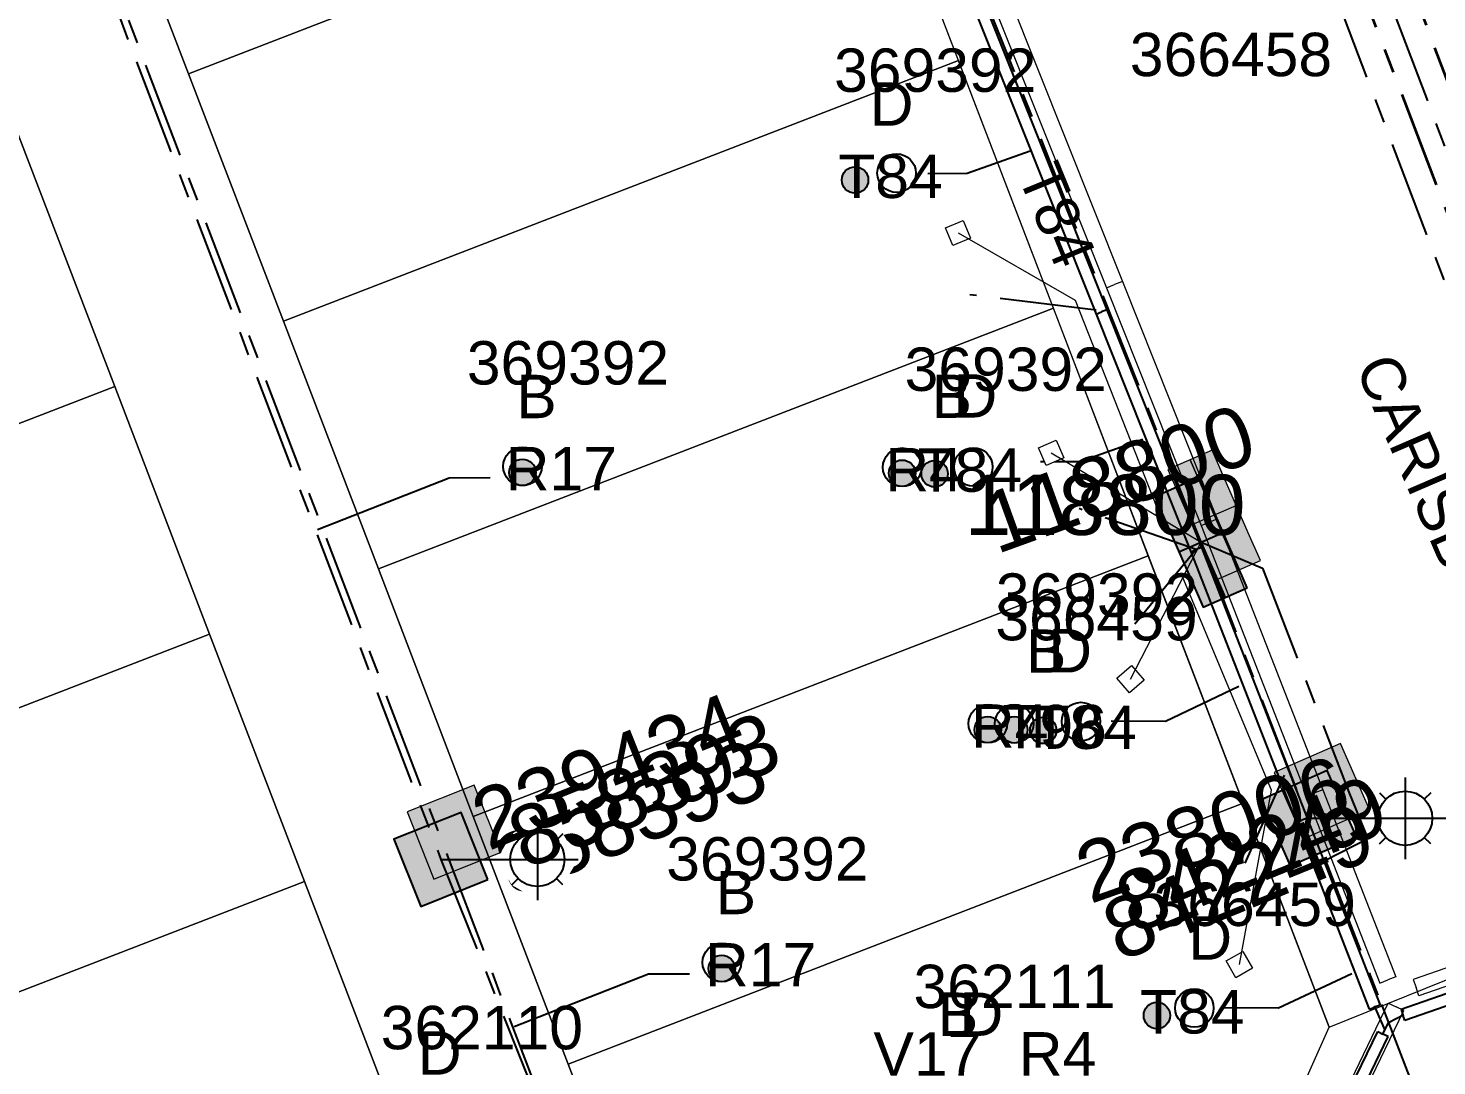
# Model space of a CAD drawing. Header units: metres. Extents: x 0 to 310918, y 0 to 6270107.
# Drawn here: x 310684.5 to 310742.9, y 6269713.9 to 6269756.9 of the extents above; entities that cross this region are included whole.
import ezdxf
from ezdxf.enums import TextEntityAlignment as Align

# ---------------------------------------------------------------- set-up
doc = ezdxf.new("R2010")
doc.units = ezdxf.units.M
doc.linetypes.add('Cable Exist UG', pattern=[7, 4, -1, 1, -1])
doc.linetypes.add('PHANTOMX2', pattern=[6.6, 3, -0.75, 0.2, -0.75, 0.2, -0.75, 0.2, -0.75])
doc.layers.get('0').update_dxf_attribs({"color": 6})
for name, color, linetype, lineweight in [('_User Miscellaneous1', 30, 'Continuous', 13), ('_User_HV_Exist', 1, 'Continuous', 35), ('_User_LV_Exist', 5, 'Continuous', 35), ('Cadastre Developer_SP_NEW', 92, 'Continuous', 15), ('Cadastre Land Parcels_SP_EXT', 118, 'Continuous', 15), ('Cadastre Roads_SP_EXT', 218, 'Continuous', 15), ('Mains_HV_EXT', 13, 'Continuous', 25), ('Mains_LV_EXT', 163, 'Continuous', 25), ('Mains_LV_SL_EXT', 135, 'Continuous', 25), ('Services_SP_EXT', 42, 'PHANTOMX2', 20)]:
    doc.layers.add(name, color=color, linetype=linetype, lineweight=lineweight)
doc.layers.add('_User Miscellaneous12', color=252, linetype='Continuous', lineweight=13, plot=False, transparency=0.75)
for name, color, linetype in [('Duct_SP_EXT', 30, 'Continuous'), ('SupportsUG_SP_LV_EXT', 7, 'Continuous'), ('SupportsUG_SP_LV_SL_EXT', 7, 'Continuous'), ('Trench_SP_EXT', 7, 'Continuous')]:
    doc.layers.add(name, color=color, linetype=linetype)
doc.layers.add('Features_HIDE', color=1, linetype='Continuous', plot=False)
doc.styles.add('COLUMN_LABEL', font='arial.ttf', dxfattribs={"height": 2})
doc.styles.add('iecARIAL', font='arial.ttf', dxfattribs={"height": 2})
doc.styles.add('POLE_LABEL', font='arial.ttf', dxfattribs={"height": 2})
doc.styles.add('SL_LABEL', font='arial.ttf', dxfattribs={"height": 2})
doc.styles.get("Standard").update_dxf_attribs({"font": 'arial.ttf'})

# ---------------------------------------------------------------- blocks, each defined once
blk = doc.blocks.new('COLUMN_EXT')
blk.add_hatch(color=256).paths.add_polyline_path([(1.5, -1.5), (1.5, 1.5), (-1.5, 1.5), (-1.5, -1.5)])
blk.add_lwpolyline([(1.5, 1.5), (-1.5, 1.5), (-1.5, -1.5), (1.5, -1.5)], close=True)
at = {"flags": 1}
blk.add_attdef('Z', (-1.813, 2.351), '', height=0.2, rotation=180, dxfattribs=at)
at = {"flags": 9}
for tag, p in [('SUBURB', (-1.813, 1.8)), ('NOTES', (-1.813, 2)), ('STREETNAME', (-1.813, 1.6)), ('LOCATION', (-1.813, 1.4)), ('LEGEND', (-1.813, 1.2)), ('OWNED_BY', (-1.813, 0.6)), ('USAGE', (-1.813, 1)), ('STATE', (-1.813, 0.8)), ('COLUMN_TYPE', (-1.813, 0.4))]:
    blk.add_attdef(tag, text='', height=0.2, rotation=180, dxfattribs=at).set_placement(p, align=Align.MIDDLE_LEFT)
for tag, style, p in [('STRUCTURE_PLANT_NUMBER', 'POLE_LABEL', (-1.813, -0.031)), ('STREET_CODE', 'COLUMN_LABEL', (-1.813, 0.2))]:
    blk.add_attdef(tag, text='', height=0.2, rotation=180, dxfattribs=dict(at, style=style)).set_placement(p, align=Align.MIDDLE_LEFT)
at = {"style": 'COLUMN_LABEL', "width": 0.9, "flags": 8}
blk.add_attdef('ASSET_NUM', text='', height=2, rotation=270, dxfattribs=at).set_placement((2, -4), align=Align.MIDDLE_LEFT)
blk = doc.blocks.new('PILLAR_EXT')
blk.add_hatch(color=256).paths.add_polyline_path([(-2.5, 1), (-2.5, -1), (2.5, -1), (2.5, 1)])
for p, q in [((0, 1), (0, -1)), ((-2.5, 0), (2.5, 0))]:
    blk.add_line(p, q)
at = {"ltscale": 10}
blk.add_line((2.5, 0), (-2.5, 0), dxfattribs=at)
blk.add_lwpolyline([(-2.5, -1), (-1.25, -1), (1.25, -1), (2.5, -1), (2.5, 1), (-2.5, 1)], close=True)
at = {"width": 0.9, "flags": 8}
blk.add_attdef('ASSET_NUM', text='', height=2, rotation=90, dxfattribs=at).set_placement((-2, 4), align=Align.MIDDLE_LEFT)
for tag, p, flags in [('OWNED_BY', (0, -0.2), 9), ('STATE', (0, -0.4), 9), ('SUPPORT_TYPE', (0, -0.6), 9), ('USAGE', (0, -0.8), 9), ('LEGEND', (0, -1), 9), ('LOCATION', (0, -1.2), 9), ('STREETNAME', (0, -1.8), 9), ('NOTES', (0, -1.4), 9), ('PARENT', (0, -1.6), 9), ('SUBURB', (0, -2), 1)]:
    blk.add_attdef(tag, p, '', height=0.2, dxfattribs=dict(flags=flags))
blk = doc.blocks.new('DUCT_EXT')
blk.add_circle((0, 0.8), 0.8)
at = {"flags": 1}
blk.add_attdef('Z', (0, 0), '', height=0.2, dxfattribs=at)
at = {"flags": 9}
for tag, p in [('DUCT_CODE', (0, 0)), ('XSECT_TYPE', (0, -0.2)), ('STATE', (0, -0.6)), ('FB_REFERENCE', (0, -0.4)), ('NOTES', (0, -0.8))]:
    blk.add_attdef(tag, text='', height=0.2, dxfattribs=at).set_placement(p, align=Align.MIDDLE_LEFT)
blk = doc.blocks.new('SL_LANTERN_EXT')
at = {"flags": 9}
for tag, p in [('LRATECODE', (-7.4, 0)), ('LOUTREACHVOCAB', (-7.2, 0)), ('LOUTREACH', (-7, 0)), ('LANTNUMBER', (-6.6, 0)), ('LNEW', (-6.4, 0)), ('LMASTVOCAB', (-6.2, 0)), ('LMAST', (-6, 0)), ('LLAMPVOCAB', (-5.8, 0)), ('LLAMP', (-5.6, 0)), ('LEXIST', (-5.4, 0)), ('LCHARGE3PERCENT', (-5.2, 0)), ('LCHARGE3', (-5, 0)), ('LCHARGE2PERCENT', (-4.8, 0)), ('LCHARGE2', (-4.6, 0)), ('LCHARGE1PERCENT', (-4.4, 0)), ('LCHARGE1', (-4.2, 0)), ('LCATEGORY', (-4, 0)), ('LBRACKETVOCAB', (-3.8, 0)), ('LBRACKET', (-3.6, 0)), ('LKINGHEIGHT', (-3.4, 0)), ('CREPLACE', (-3.2, 0)), ('CREMOVE', (-3, 0)), ('CNUMBER', (-2.8, 0)), ('CNEW', (-2.6, 0)), ('CEXIST', (-2.4, 0)), ('USAGE', (-2.2, 0)), ('STATE', (-2, 0)), ('OWNED_BY', (-1.8, 0)), ('ORIENTATION', (-1.6, 0)), ('OPERATING_VOLTAGE', (-1.4, 0)), ('NO_PHASES', (-1.2, 0)), ('LANTERN_TYPE', (-1, 0)), ('LANTERN_PURPOSE', (-0.8, 0)), ('CONTROL_TYPE', (-0.6, 0)), ('CONSTRUCTED_VOLTAGE', (-0.4, 0))]:
    blk.add_attdef(tag, text='', height=0.001, rotation=270, dxfattribs=at).set_placement(p, align=Align.MIDDLE_LEFT)
at = {"style": 'SL_LABEL', "flags": 9}
blk.add_attdef('STREET_CODE', text='', height=0.001, rotation=270, dxfattribs=at).set_placement((0.001, 0), align=Align.MIDDLE_LEFT)
at = {"flags": 1}
blk.add_attdef('Z', (0, 0), '', height=0.001, rotation=270, dxfattribs=at)
at = {"width": 0.9}
blk.add_attdef('LNUMBER', text='', height=1, dxfattribs=at).set_placement((7, -1), align=Align.MIDDLE_LEFT)
at = {"flags": 9}
for tag, p in [('LREMOVE', (0, -7.6)), ('LREPLACE', (0, -7.8)), ('LTYPE', (0, -8)), ('LTYPEVOCAB', (0, -8.2)), ('LEGEND', (0, -8.4)), ('SUBURB', (0, -8.6)), ('STREETNAME', (0, -8.8)), ('LOCATION', (0, -9)), ('NOTES', (0, -9.2)), ('MAINTAINED_BY', (0, -9.863))]:
    blk.add_attdef(tag, text='', height=0.001, dxfattribs=at).set_placement(p, align=Align.MIDDLE_LEFT)
blk.add_attdef('OPERATED_BY', (0, -9.607), '', height=0.001, dxfattribs=at)
at = {"layer": 'Features_HIDE', "width": 0.9}
blk.add_attdef('ASSET_NUM', text='', height=1, dxfattribs=at).set_placement((7, 1), align=Align.MIDDLE_LEFT)
at = {"transparency": 33554651}
blk.add_wipeout([(5.688, 0), (5.061, -1.061), (4, -1.688), (2.939, -1.061), (2.313, 0), (2.939, 1.061), (4, 1.687), (5.061, 1.061)], dxfattribs=at)
for p, q in [((4, 1.687), (4, 0)), ((2.939, 1.061), (3.205, 0.795)), ((5.061, 1.061), (4.795, 0.795)), ((0, 0), (4, 0)), ((4, 0), (5.688, 0)), ((4, 0), (4, -1.688)), ((2.939, -1.061), (3.205, -0.795)), ((5.061, -1.061), (4.795, -0.795))]:
    blk.add_line(p, q)
blk.add_circle((4, 0), 1.125)
blk = doc.blocks.new('CCP_EXT')
at = {"flags": 9}
for tag, p in [('OWNED_BY', (0, -1)), ('USAGE', (0, -1.2)), ('STATE', (0, -1.8)), ('LEGEND', (0, -1.4)), ('LIFE_SUPPORT', (0, -1.6)), ('NOTES', (0, -2))]:
    blk.add_attdef(tag, text='', height=0.2, dxfattribs=at).set_placement(p, align=Align.MIDDLE_LEFT)
at = {"transparency": 33554651}
blk.add_wipeout([(0, 0.566), (0.566, 0), (0, -0.566), (-0.566, 0)], dxfattribs=at)
blk.add_lwpolyline([(-0.566, 0), (0, 0.566), (0.566, 0), (0, -0.566), (-0.566, 0)])
at = {"flags": 1}
blk.add_attdef('Z', (0, 0), '', height=0.2, dxfattribs=at)
at = {"flags": 9}
for tag, p in [('CCP_TYPE', (0, 0)), ('OPERATING_VOLTAGE', (0, -0.6)), ('CONSTRUCTED_VOLTAGE', (0, -0.2)), ('NO_PHASES', (0, -0.4)), ('ORIENTATION', (0, -0.8))]:
    blk.add_attdef(tag, text='', height=0.2, dxfattribs=at).set_placement(p, align=Align.MIDDLE_LEFT)
blk = doc.blocks.new('CABLE_LARGE_EXT')
h = blk.add_hatch(color=256)
edge = h.paths.add_edge_path()
edge.add_arc((0, 0.55), 0.55, 0, 360)
blk.add_circle((0, 0.55), 0.55)
at = {"flags": 1}
blk.add_attdef('Z', (0, 0), '', height=0.2, dxfattribs=at)
at = {"flags": 9}
for tag, p in [('COND_CODE', (0, 0)), ('XSECT_SIZE', (0, -0.6)), ('STATE', (0, -0.4)), ('FB_REFERENCE', (0, -0.2)), ('NOTES', (0, -0.8))]:
    blk.add_attdef(tag, text='', height=0.2, dxfattribs=at).set_placement(p, align=Align.MIDDLE_LEFT)

msp = doc.modelspace()

# ---------------------------------------------------------------- linework, layer by layer
at = {"layer": '_User Miscellaneous1'}
for p, q in [((310729.232, 6269746.142), (310729.566, 6269746.276)), ((310729.232, 6269746.142), (310729.566, 6269746.276)), ((310729.9, 6269746.409), (310729.566, 6269746.276)), ((310729.9, 6269746.409), (310729.566, 6269746.276)), ((310729.9, 6269746.409), (310733.826, 6269736.547)), ((310729.232, 6269746.142), (310733.157, 6269736.28)), ((310733.157, 6269736.283), (310733.492, 6269736.413)), ((310733.157, 6269736.28), (310733.492, 6269736.413)), ((310733.826, 6269736.547), (310733.492, 6269736.413)), ((310733.827, 6269736.544), (310733.492, 6269736.413)), ((310741.236, 6269717.562), (310740.9, 6269717.431)), ((310740.565, 6269717.3), (310740.9, 6269717.431)), ((310741.956, 6269717.45), (310742.074, 6269717.11)), ((310742.191, 6269716.77), (310742.074, 6269717.11)), ((310738.077, 6269710.586), (310740.917, 6269716.471)), ((310740.917, 6269716.471), (310741.241, 6269716.314)), ((310738.608, 6269710.029), (310741.565, 6269716.158)), ((310741.565, 6269716.158), (310741.241, 6269716.314))]:
    msp.add_line(p, q, dxfattribs=at)
at = {"layer": 'Cadastre Developer_SP_NEW', "linetype": 'Continuous'}
for points in [[(310719.154, 6269765.838), (310715.217, 6269776.109), (310687.221, 6269765.294), (310691.157, 6269755.023), (310719.154, 6269765.838)], [(310688.095, 6269742.05), (310684.159, 6269752.32), (310657.454, 6269742.003), (310661.391, 6269731.733), (310688.095, 6269742.05)], [(310692.033, 6269731.779), (310688.095, 6269742.05), (310661.391, 6269731.733), (310665.328, 6269721.463), (310692.033, 6269731.779)], [(310695.97, 6269721.509), (310692.033, 6269731.779), (310665.328, 6269721.463), (310669.265, 6269711.191), (310695.97, 6269721.509)], [(310699.907, 6269711.237), (310695.97, 6269721.509), (310669.265, 6269711.191), (310673.202, 6269700.92), (310699.907, 6269711.237)]]:
    msp.add_lwpolyline(points, close=True, dxfattribs=at)
at = {"layer": 'Cadastre Land Parcels_SP_EXT', "linetype": 'Continuous'}
for points in [[(310719.154, 6269765.838), (310715.217, 6269776.109), (310687.221, 6269765.294), (310691.157, 6269755.023), (310719.154, 6269765.838)], [(310723.09, 6269755.568), (310720.541, 6269762.217), (310719.154, 6269765.838), (310691.157, 6269755.023), (310695.094, 6269744.752), (310723.09, 6269755.568)], [(310727.027, 6269745.296), (310723.09, 6269755.568), (310695.094, 6269744.752), (310699.031, 6269734.481), (310727.027, 6269745.296)], [(310688.095, 6269742.05), (310684.159, 6269752.32), (310657.454, 6269742.003), (310661.391, 6269731.733), (310688.095, 6269742.05)], [(310730.964, 6269735.026), (310727.027, 6269745.296), (310699.031, 6269734.481), (310702.967, 6269724.209), (310730.964, 6269735.026)], [(310692.033, 6269731.779), (310688.095, 6269742.05), (310661.391, 6269731.733), (310665.328, 6269721.463), (310692.033, 6269731.779)], [(310734.9, 6269724.756), (310730.964, 6269735.026), (310702.967, 6269724.209), (310706.905, 6269713.939), (310734.9, 6269724.756)], [(310695.97, 6269721.509), (310692.033, 6269731.779), (310665.328, 6269721.463), (310669.265, 6269711.191), (310695.97, 6269721.509)], [(310736.159, 6269710.288), (310738.461, 6269715.465), (310734.9, 6269724.756), (310706.905, 6269713.939), (310710.824, 6269703.713), (310714.695, 6269701.996), (310736.159, 6269710.288)], [(310699.907, 6269711.237), (310695.97, 6269721.509), (310669.265, 6269711.191), (310673.202, 6269700.92), (310699.907, 6269711.237)]]:
    msp.add_lwpolyline(points, close=True, dxfattribs=at)
at = {"layer": 'Duct_SP_EXT'}
for p, q in [((310728.798, 6269745.054), (310729.021, 6269745.143)), ((310728.798, 6269745.054), (310729.021, 6269745.143)), ((310728.798, 6269745.054), (310732.724, 6269735.192)), ((310729.244, 6269745.232), (310729.021, 6269745.143)), ((310729.244, 6269745.232), (310729.021, 6269745.143)), ((310729.244, 6269745.232), (310733.17, 6269735.37)), ((310732.724, 6269735.194), (310732.947, 6269735.281)), ((310732.724, 6269735.192), (310732.947, 6269735.281)), ((310733.17, 6269735.37), (310732.947, 6269735.281)), ((310733.171, 6269735.368), (310732.947, 6269735.281)), ((310740.579, 6269716.385), (310740.356, 6269716.298)), ((310740.132, 6269716.211), (310740.356, 6269716.298)), ((310741.451, 6269716.204), (310741.529, 6269715.977)), ((310741.607, 6269715.75), (310741.529, 6269715.977)), ((310737.621, 6269709.36), (310740.48, 6269715.286)), ((310740.48, 6269715.286), (310740.696, 6269715.181)), ((310737.975, 6269708.989), (310740.912, 6269715.077)), ((310740.912, 6269715.077), (310740.696, 6269715.181))]:
    msp.add_line(p, q, dxfattribs=at)
for points in [[(310721.815, 6269750.887), (310723.452, 6269750.891), (310726.06, 6269751.829)], [(310726.491, 6269738.94), (310728.125, 6269738.935), (310730.733, 6269739.86)], [(310703.669, 6269738.252), (310701.961, 6269738.242), (310696.5, 6269736.096)], [(310711.937, 6269717.673), (310710.231, 6269717.665), (310704.67, 6269715.476)]]:
    msp.add_lwpolyline(points, dxfattribs=at)
at = {"layer": 'Mains_LV_EXT', "linetype": 'Cable Exist UG'}
msp.add_lwpolyline([(310753.528, 6269731.237), (310747.912, 6269729.23), (310747.43, 6269730.277), (310747.43, 6269730.277), (310745.856, 6269734.422), (310747.496, 6269735.255), (310737.414, 6269761.775), (310734.838, 6269760.978), (310732.959, 6269767.791), (310731.982, 6269770.317), (310734.906, 6269776.965), (310733.572, 6269780.552), (310739.104, 6269784.433), (310762.988, 6269793.756), (310765.812, 6269794.835), (310770.581, 6269788.114)], dxfattribs=at)
at = {"layer": 'Trench_SP_EXT', "linetype": 'Cable Exist UG'}
for points in [[(310728.797, 6269745.216), (310723.56, 6269745.852)], [(310732.947, 6269735.281), (310728.101, 6269736.979)], [(310732.947, 6269735.281), (310729.854, 6269731.524)], [(310740.332, 6269716.359), (310740.779, 6269715.348)], [(310740.696, 6269715.181), (310740.933, 6269715.659), (310741.568, 6269715.991)]]:
    msp.add_lwpolyline(points, dxfattribs=at)

# ---------------------------------------------------------------- block references
at = {"layer": 'Duct_SP_EXT'}
for name, p in [('DUCT_EXT', (310720.524, 6269750.098)), ('CABLE_LARGE_EXT', (310718.801, 6269750.063)), ('DUCT_EXT', (310705.007, 6269737.933)), ('DUCT_EXT', (310720.755, 6269737.897)), ('DUCT_EXT', (310723.707, 6269737.909)), ('CABLE_LARGE_EXT', (310705.007, 6269737.933)), ('CABLE_LARGE_EXT', (310720.755, 6269737.897)), ('CABLE_LARGE_EXT', (310722.102, 6269737.879)), ('DUCT_EXT', (310724.309, 6269727.26)), ('DUCT_EXT', (310725.402, 6269727.256)), ('DUCT_EXT', (310728.173, 6269727.346)), ('CABLE_LARGE_EXT', (310724.309, 6269727.26)), ('CABLE_LARGE_EXT', (310725.402, 6269727.256)), ('CABLE_LARGE_EXT', (310726.611, 6269727.23)), ('DUCT_EXT', (310713.275, 6269717.353)), ('CABLE_LARGE_EXT', (310713.275, 6269717.353)), ('DUCT_EXT', (310732.876, 6269715.463)), ('CABLE_LARGE_EXT', (310731.324, 6269715.404))]:
    msp.add_blockref(name, p, dxfattribs=at)
at = {"layer": 'SupportsUG_SP_LV_EXT'}
ref = msp.add_blockref('PILLAR_EXT', (310733.152, 6269735.584), dxfattribs=dict(at, rotation=113.6098014148105))
ref.add_attrib('ASSET_NUM', '118800', dxfattribs={"layer": '0', "height": 2.5, "style": 'iecARIAL'}).set_placement((310734.999, 6269737.138), align=Align.MIDDLE_RIGHT)
at = {"layer": 'SupportsUG_SP_LV_SL_EXT'}
ref = msp.add_blockref('COLUMN_EXT', (310701.627, 6269722.428), dxfattribs=dict(at, rotation=291.7748586101141))
ref.add_attrib('ASSET_NUM', '858393', dxfattribs={"layer": '0', "height": 2.5, "rotation": 21.80121, "style": 'COLUMN_LABEL'}).set_placement((310703.627, 6269723.178), align=Align.TOP_LEFT)
ref = msp.add_blockref('COLUMN_EXT', (310737.619, 6269724.133), dxfattribs=dict(at, rotation=113.8229182737768))
ref.add_attrib('ASSET_NUM', '842249', dxfattribs={"layer": '0', "height": 2.5, "rotation": 22.17683, "style": 'COLUMN_LABEL'}).set_placement((310739.619, 6269724.883), align=Align.TOP_RIGHT)

# ---------------------------------------------------------------- texts
at = {"layer": 'Duct_SP_EXT'}
for s, p in [('366458', (310730.198, 6269754.921)), ('369392', (310717.933, 6269754.269)), ('D', (310719.411, 6269752.866)), ('T84', (310718.103, 6269749.865)), ('369392', (310702.7, 6269742.129)), ('369392', (310720.857, 6269741.863)), ('B', (310704.752, 6269740.732)), ('B', (310721.978, 6269740.741)), ('D', (310722.884, 6269740.758)), ('R17', (310704.312, 6269737.739)), ('R4', (310720.057, 6269737.699)), ('T84', (310721.403, 6269737.68)), ('369392', (310724.64, 6269732.494)), ('366459', (310724.619, 6269731.516)), ('B', (310725.888, 6269730.169)), ('D', (310726.815, 6269730.183)), ('R4', (310723.609, 6269727.06)), ('369392', (310710.97, 6269721.552)), ('B', (310713.022, 6269720.154)), ('366459', (310731.184, 6269719.666)), ('D', (310732.626, 6269718.268)), ('R17', (310712.579, 6269717.157)), ('362111', (310721.225, 6269716.26)), ('T84', (310730.625, 6269715.204)), ('362110', (310699.129, 6269714.552)), ('B', (310722.236, 6269715.108)), ('D', (310723.135, 6269715.107)), ('D', (310700.668, 6269713.5)), ('V17', (310719.567, 6269713.452)), ('R4', (310725.594, 6269713.463))]:
    msp.add_text(s, height=1.8, dxfattribs=at).set_placement(p)
at = {"layer": 'Mains_LV_EXT'}
msp.add_text('T84', height=1.8, rotation=292.34785, dxfattribs=at).set_placement((310725.524, 6269750.838))

# ---------------------------------------------------------------- next in the draw order: block references
at = {"layer": 'Features_HIDE'}
ref = msp.add_blockref('SL_LANTERN_EXT', (310701.627, 6269722.428), dxfattribs=at)
ref.add_attrib('ASSET_NUM', '239434', dxfattribs={"layer": '0', "height": 2.5, "rotation": 21.80121, "style": 'iecARIAL'}).set_placement((310703.127, 6269723.928), align=Align.MIDDLE_LEFT)
ref = msp.add_blockref('SL_LANTERN_EXT', (310737.619, 6269724.133), dxfattribs=at)
ref.add_attrib('ASSET_NUM', '238006', dxfattribs={"layer": '0', "height": 2.5, "rotation": 19.48887, "style": 'iecARIAL'}).set_placement((310739.119, 6269725.633), align=Align.MIDDLE_RIGHT)
at = {"layer": 'Services_SP_EXT'}
for p, rotation in [((310723.073, 6269748.416), 337.6431087535359), ((310726.937, 6269739.299), 338.7283909070379), ((310730.23, 6269729.901), 85.81508386839127), ((310734.742, 6269718.065), 74.6383838090128)]:
    msp.add_blockref('CCP_EXT', p, dxfattribs=dict(at, rotation=rotation))

# ---------------------------------------------------------------- next in the draw order: linework, layer by layer
at = {"layer": '_User Miscellaneous1'}
for p, q in [((310720.813, 6269767.224), (310729.232, 6269746.142)), ((310721.481, 6269767.491), (310729.9, 6269746.409)), ((310733.157, 6269736.283), (310737.538, 6269725.053)), ((310733.827, 6269736.544), (310738.209, 6269725.314)), ((310737.538, 6269725.053), (310737.874, 6269725.184)), ((310737.538, 6269725.053), (310737.874, 6269725.184)), ((310738.209, 6269725.314), (310737.874, 6269725.184)), ((310738.209, 6269725.314), (310737.874, 6269725.184)), ((310738.209, 6269725.314), (310741.236, 6269717.562)), ((310737.538, 6269725.053), (310740.565, 6269717.3)), ((310756.863, 6269722.601), (310741.956, 6269717.45)), ((310757.098, 6269721.92), (310742.191, 6269716.77))]:
    msp.add_line(p, q, dxfattribs=at)
at = {"layer": '_User Miscellaneous12'}
for points in [[(310723.073, 6269748.415), (310727.927, 6269745.628), (310731.5, 6269736.571), (310733.152, 6269735.584)], [(310726.937, 6269739.299), (310733.152, 6269735.584)], [(310730.23, 6269729.901), (310733.152, 6269735.584)], [(310734.742, 6269718.065), (310736.081, 6269725.294), (310732.4, 6269734.121), (310733.152, 6269735.584)]]:
    msp.add_lwpolyline(points, dxfattribs=at)
at = {"layer": '_User_HV_Exist', "linetype": 'Cable Exist UG'}
for points in [[(310675.709, 6269682.229), (310677.121, 6269682.717), (310677.121, 6269682.717), (310681.079, 6269684.306), (310702.683, 6269693.043), (310704.678, 6269693.782), (310714.511, 6269697.429), (310716.619, 6269698.217), (310738.598, 6269706.477), (310741.731, 6269707.559), (310758.9, 6269713.989), (310757.38, 6269717.662), (310756.698, 6269719.64), (310737.423, 6269770.4), (310740.102, 6269776.473), (310740.863, 6269777.746), (310755.892, 6269783.591), (310798.519, 6269800.154), (310799.714, 6269800.543), (310806.925, 6269797.25), (310817.065, 6269770.886), (310810.714, 6269768.23), (310811.306, 6269766.335)], [(310669.926, 6269694.804), (310671.579, 6269692.939), (310675.081, 6269684.006), (310675.081, 6269684.006), (310701.975, 6269694.916), (310703.117, 6269695.369), (310703.117, 6269695.369), (310737.532, 6269708.223), (310740.019, 6269709.168), (310740.019, 6269709.168), (310742.274, 6269709.926), (310756.373, 6269715.122), (310756.373, 6269715.122), (310750.408, 6269730.799), (310735.253, 6269770.503), (310737.528, 6269775.474)]]:
    msp.add_lwpolyline(points, dxfattribs=at)
at = {"layer": 'Cadastre Developer_SP_NEW', "linetype": 'Continuous'}
for points in [[(310723.09, 6269755.568), (310720.541, 6269762.217), (310719.154, 6269765.838), (310691.157, 6269755.023), (310695.094, 6269744.752), (310723.09, 6269755.568)], [(310727.027, 6269745.296), (310723.09, 6269755.568), (310695.094, 6269744.752), (310699.031, 6269734.481), (310727.027, 6269745.296)], [(310730.964, 6269735.026), (310727.027, 6269745.296), (310699.031, 6269734.481), (310702.967, 6269724.209), (310730.964, 6269735.026)], [(310734.9, 6269724.756), (310730.964, 6269735.026), (310702.967, 6269724.209), (310706.905, 6269713.939), (310734.9, 6269724.756)], [(310736.159, 6269710.288), (310738.461, 6269715.465), (310734.9, 6269724.756), (310706.905, 6269713.939), (310710.824, 6269703.713), (310714.695, 6269701.996), (310736.159, 6269710.288)]]:
    msp.add_lwpolyline(points, close=True, dxfattribs=at)
at = {"layer": 'Cadastre Roads_SP_EXT', "linetype": 'Continuous'}
msp.add_lwpolyline([(310661.621, 6269811.101), (310665.196, 6269801.778), (310669.132, 6269791.514), (310672.71, 6269782.182), (310676.288, 6269772.851), (310680.222, 6269762.59), (310684.159, 6269752.32), (310688.095, 6269742.05), (310692.033, 6269731.779), (310695.97, 6269721.509), (310699.907, 6269711.237), (310703.828, 6269701.011), (310710.824, 6269703.713), (310710.824, 6269703.713), (310706.905, 6269713.939), (310702.967, 6269724.209), (310699.031, 6269734.481), (310695.094, 6269744.752), (310691.157, 6269755.023), (310687.221, 6269765.294), (310683.287, 6269775.556), (310679.709, 6269784.888), (310675.057, 6269797.018), (310671.479, 6269806.349)], dxfattribs=at)
msp.add_lwpolyline([(310758.513, 6269723.56), (310755.274, 6269731.994), (310749.906, 6269745.996), (310740.602, 6269770.267), (310720.541, 6269762.217), (310738.461, 6269715.465), (310758.513, 6269723.56)], close=True, dxfattribs=at)
at = {"layer": 'Duct_SP_EXT'}
for p, q in [((310720.379, 6269766.136), (310728.798, 6269745.054)), ((310720.825, 6269766.314), (310729.244, 6269745.232)), ((310732.724, 6269735.194), (310737.105, 6269723.964)), ((310733.171, 6269735.368), (310737.553, 6269724.138)), ((310737.105, 6269723.964), (310737.329, 6269724.051)), ((310737.105, 6269723.964), (310737.329, 6269724.051)), ((310737.105, 6269723.964), (310740.132, 6269716.211)), ((310737.553, 6269724.138), (310737.329, 6269724.051)), ((310737.553, 6269724.138), (310737.329, 6269724.051)), ((310737.553, 6269724.138), (310740.579, 6269716.385)), ((310756.357, 6269721.355), (310741.451, 6269716.204)), ((310756.514, 6269720.901), (310741.607, 6269715.75))]:
    msp.add_line(p, q, dxfattribs=at)
for points in [[(310729.43, 6269728.175), (310731.679, 6269728.167), (310734.718, 6269729.616)], [(310734.118, 6269716.278), (310736.368, 6269716.268), (310739.41, 6269717.7)]]:
    msp.add_lwpolyline(points, dxfattribs=at)
at = {"layer": 'Mains_HV_EXT', "linetype": 'Cable Exist UG'}
for points in [[(310675.709, 6269682.229), (310677.121, 6269682.717), (310677.121, 6269682.717), (310681.079, 6269684.306), (310702.683, 6269693.043), (310704.678, 6269693.782), (310714.511, 6269697.429), (310716.619, 6269698.217), (310738.598, 6269706.477), (310741.731, 6269707.559), (310758.9, 6269713.989), (310757.38, 6269717.662), (310756.698, 6269719.64), (310737.423, 6269770.4), (310740.102, 6269776.473), (310740.863, 6269777.746), (310755.892, 6269783.591), (310798.519, 6269800.154), (310799.714, 6269800.543), (310806.925, 6269797.25), (310817.065, 6269770.886), (310810.714, 6269768.23), (310811.306, 6269766.335)], [(310669.926, 6269694.804), (310671.579, 6269692.939), (310675.081, 6269684.006), (310675.081, 6269684.006), (310701.975, 6269694.916), (310703.117, 6269695.369), (310703.117, 6269695.369), (310737.532, 6269708.223), (310740.019, 6269709.168), (310740.019, 6269709.168), (310742.274, 6269709.926), (310756.373, 6269715.122), (310756.373, 6269715.122), (310750.408, 6269730.799), (310735.253, 6269770.503), (310737.528, 6269775.474)]]:
    msp.add_lwpolyline(points, dxfattribs=at)
at = {"layer": 'Mains_LV_EXT', "linetype": 'Cable Exist UG'}
for points in [[(310733.152, 6269735.584), (310735.702, 6269734.509), (310735.702, 6269734.509), (310739.289, 6269725.22), (310740.072, 6269723.282), (310738.308, 6269722.38), (310738.308, 6269722.38), (310740.634, 6269716.411), (310742.666, 6269711.158), (310742.666, 6269711.158), (310755.008, 6269715.803), (310748.368, 6269733.436), (310750.012, 6269734.262), (310738.477, 6269764.619), (310736.131, 6269763.7), (310734.855, 6269768.46), (310734.141, 6269770.306), (310737.065, 6269776.945), (310735.984, 6269779.824), (310740.068, 6269782.815), (310763.704, 6269791.895), (310767.274, 6269793.266), (310771.498, 6269792.738), (310795.358, 6269802.103)], [(310733.152, 6269735.584), (310722.706, 6269761.92), (310720.993, 6269766.542)]]:
    msp.add_lwpolyline(points, dxfattribs=at)
at = {"layer": 'Mains_LV_SL_EXT', "linetype": 'Cable Exist UG'}
for points in [[(310686.505, 6269762.052), (310701.627, 6269722.428)], [(310733.152, 6269735.584), (310737.551, 6269724.171)], [(310701.627, 6269722.428), (310709.66, 6269702.312), (310713.806, 6269700.54), (310715.805, 6269700.508)]]:
    msp.add_lwpolyline(points, dxfattribs=at)
at = {"layer": 'Trench_SP_EXT', "linetype": 'Cable Exist UG'}
for points in [[(310686.882, 6269761.916), (310701.963, 6269722.388)], [(310736.598, 6269725.924), (310733.859, 6269719.786)], [(310701.963, 6269722.388), (310708.783, 6269704.52), (310709.36, 6269703.336)]]:
    msp.add_lwpolyline(points, dxfattribs=at)

# ---------------------------------------------------------------- next in the draw order: block references
at = {"layer": '_User Miscellaneous1'}
ref = msp.add_blockref('PILLAR_EXT', (310733.697, 6269736.716), dxfattribs=dict(at, rotation=113.6098014148105))
ref.add_attrib('ASSET_NUM', '118800', dxfattribs={"layer": '0', "height": 2.5, "rotation": 19.88914, "style": 'iecARIAL'}).set_placement((310735.197, 6269740.216), align=Align.MIDDLE_RIGHT)
ref = msp.add_blockref('COLUMN_EXT', (310702.172, 6269723.561), dxfattribs=dict(at, rotation=291.7748586101141))
ref.add_attrib('ASSET_NUM', '858393', dxfattribs={"layer": '0', "height": 2.5, "rotation": 21.80121, "style": 'COLUMN_LABEL'}).set_placement((310704.172, 6269724.311), align=Align.TOP_LEFT)
ref = msp.add_blockref('COLUMN_EXT', (310738.164, 6269725.265), dxfattribs=dict(at, rotation=113.8229182737768))
ref.add_attrib('ASSET_NUM', '842249', dxfattribs={"layer": '0', "height": 2.5, "rotation": 22.17683, "style": 'COLUMN_LABEL'}).set_placement((310740.164, 6269726.015), align=Align.TOP_RIGHT)

# ---------------------------------------------------------------- next in the draw order: texts
at = {"layer": '_User_LV_Exist'}
msp.add_text('CARISBROOK ST', height=1.8, rotation=293.34602, dxfattribs=at).set_placement((310739.527, 6269742.875))
at = {"layer": 'Cadastre Roads_SP_EXT'}
msp.add_text('CARISBROOK ST', height=1.8, rotation=293.34602, dxfattribs=at).set_placement((310739.527, 6269742.875))
at = {"layer": 'Duct_SP_EXT'}
for s, p in [('T96', (310724.914, 6269727.039)), ('T84', (310726.156, 6269727.01))]:
    msp.add_text(s, height=1.8, dxfattribs=at).set_placement(p)

doc.saveas('drawing.dxf')
